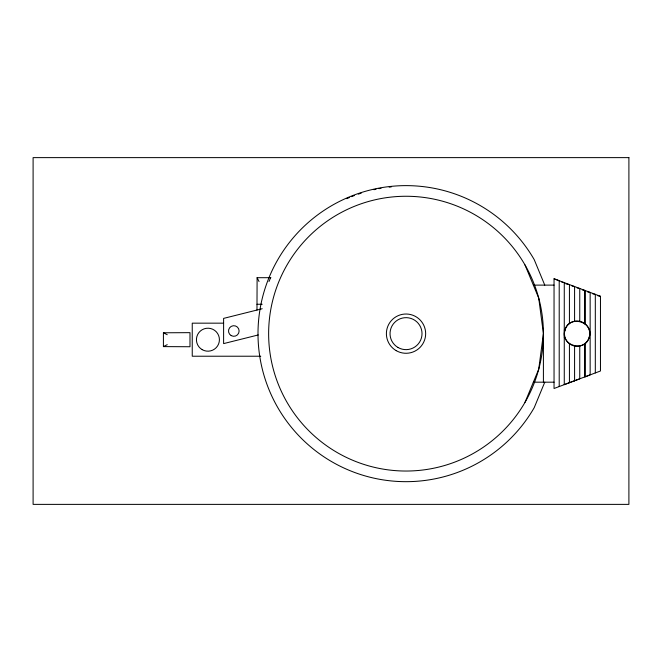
<?xml version="1.0" encoding="UTF-8"?>
<svg xmlns="http://www.w3.org/2000/svg" width="662" height="662" viewBox="0 0 662 662"><rect width="100%" height="100%" fill="white"/><g stroke="black" fill="none" stroke-linecap="round" stroke-linejoin="round"><path stroke-width="0.99" d="M524.999 264.957L538.727 298.09L543.411 333.648L538.727 369.206L524.999 402.339M268.995 281.515L270.543 277.85M270.923 277.692L257.104 277.692L256.972 310.048M544.768 382.181L534.217 407.66A148.023 148.023 0 0 1 310.875 447.04A148.023 148.023 0 0 1 310.875 220.256A148.023 148.023 0 0 1 534.217 259.636L544.768 285.115M163.415 346.607L163.415 332.787L189.986 332.655L189.986 346.739L163.415 346.607L167.238 344.679M564.272 384.614L579.747 378.813L579.747 345.961M262.193 308.74L223.607 318.389L223.607 343.611L258.238 334.955M533.349 285.115L554.044 285.115M256.972 304.263L262.193 304.263M223.607 323.164L192.245 323.164L192.245 356.222L260.77 356.222M533.349 382.181L554.044 382.181M557.487 280.481L559.208 280.688L559.208 386.558M167.238 334.715L163.415 332.787M561.781 282.128L564.363 282.641M565.985 283.907L569.428 284.594L569.428 323.71M572.009 286.017L574.583 286.538L574.583 321.318M577.165 287.97L579.747 288.483L579.747 321.335M582.32 289.915L584.902 290.428L584.902 323.817M587.575 291.892L590.148 292.405L590.148 374.882L584.993 376.868L584.993 343.404M592.73 293.837L595.312 294.358L595.312 372.938M597.885 295.782L600.467 296.303L600.467 370.993L554.044 388.503L554.044 278.785L559.208 280.688M554.044 278.785L600.467 296.303M257.104 277.692L259.032 281.515M584.993 290.461L584.993 323.892M584.902 343.47L584.902 376.868M574.583 345.978L574.583 380.948M569.428 343.586L569.428 382.702M564.363 329.709L564.363 337.893M564.272 282.641L564.272 384.647M543.411 333.648A137.382 137.382 0 0 1 337.33 452.626A137.382 137.382 0 0 1 337.33 214.67A137.382 137.382 0 0 1 543.411 333.648L543.411 382.181M346.805 198.658A144.788 144.788 0 0 1 349.644 197.433M351.555 196.647A144.788 144.788 0 0 1 354.435 195.53M358.299 194.131A144.788 144.788 0 0 1 361.22 193.163M373.989 189.688A144.788 144.788 0 0 1 375.991 189.258M379.003 188.662A144.788 144.788 0 0 1 381.031 188.298M389.19 187.139A144.788 144.788 0 0 1 391.234 186.924M564.86 330.371C560.06 345.92 585.704 352.788 589.321 336.925C594.12 321.376 568.476 314.5 564.86 330.371M628.9 157.622L33.1 157.622L33.1 504.378L628.9 504.378L628.9 157.622M568.137 342.602A12.661 12.661 0 0 0 589.321 336.925A12.661 12.661 0 0 0 573.813 321.418A12.661 12.661 0 0 0 568.137 342.602M396.207 350.653A19.637 19.637 0 0 0 425.658 333.648A19.637 19.637 0 0 0 396.207 316.643A19.637 19.637 0 0 0 396.207 350.653M398.028 347.5A15.996 15.996 0 0 0 422.017 333.648A15.996 15.996 0 0 0 398.028 319.796A15.996 15.996 0 0 0 398.028 347.5M231.17 335.593A5.296 5.296 0 0 0 239.114 331A5.296 5.296 0 0 0 231.17 326.407A5.296 5.296 0 0 0 231.17 335.593M202.183 349.652A11.494 11.494 0 0 0 219.42 339.697A11.494 11.494 0 0 0 202.183 329.742A11.494 11.494 0 0 0 202.183 349.652"/></g></svg>
